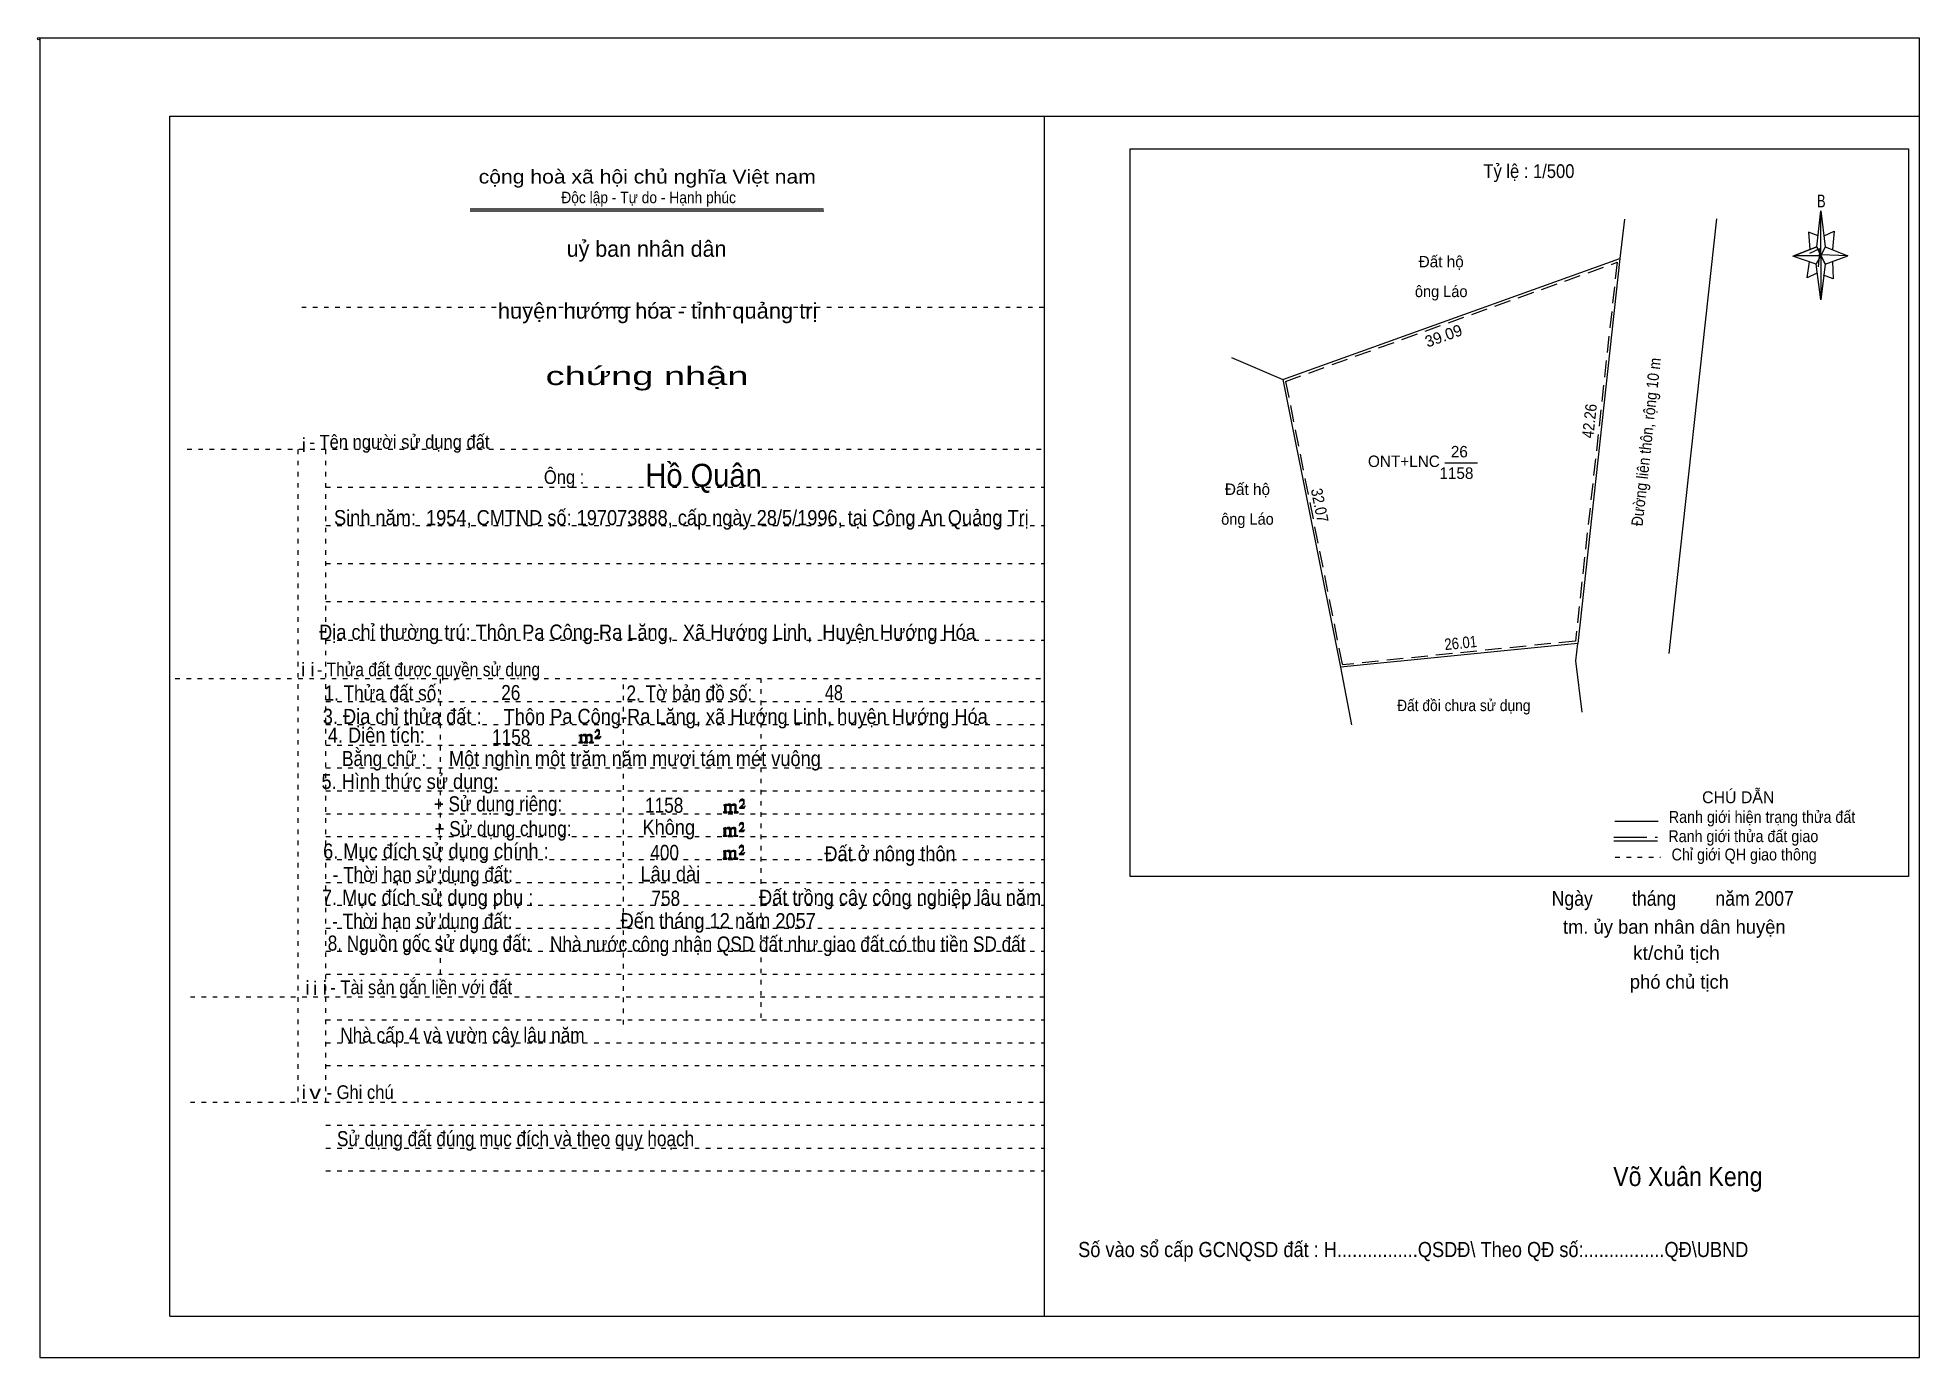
# Model space of a CAD drawing. Header units: centimetres. Extents: x -1.6 to 39.5, y -3.3 to 25.5.
import ezdxf
from ezdxf.enums import TextEntityAlignment as Align

# ---------------------------------------------------------------- set-up
doc = ezdxf.new("R2010")
doc.units = ezdxf.units.CM
doc.header["$LTSCALE"] = 0.12
for name, pattern in [('DOTTED', [1.5, 0.3, -1.2]), ('LONG_DASHED', [7.5, 6, -1.5]), ('MEDIUM_DASHED', [4.5, 3, -1.5])]:
    doc.linetypes.add(name, pattern=pattern)
for name, color, linetype, lineweight in [('1', 7, 'DOTTED', 13), ('10', 7, 'Continuous', 13), ('13', 7, 'Continuous', 13), ('4', 7, 'Continuous', 13), ('5', 7, 'Continuous', 13), ('50', 7, 'Continuous', 13)]:
    doc.layers.add(name, color=color, linetype=linetype, lineweight=lineweight)
doc.layers.add('30', color=7, linetype='Continuous')

msp = doc.modelspace()

# ---------------------------------------------------------------- hatches: boundary and pattern name
at = {"layer": '50'}
for points in [[(10.27, 10.13), (10.27, 10.12), (10.27, 10.11), (10.25, 10.11), (10.24, 10.11), (10.24, 10.1), (10.33, 10.1), (10.33, 10.11), (10.32, 10.11), (10.31, 10.11), (10.31, 10.12), (10.31, 10.13), (10.31, 10.24), (10.31, 10.25), (10.32, 10.26), (10.34, 10.26), (10.35, 10.26), (10.36, 10.26), (10.37, 10.25), (10.39, 10.22), (10.39, 10.13), (10.37, 10.12), (10.37, 10.11), (10.36, 10.11), (10.35, 10.11), (10.35, 10.1), (10.44, 10.1), (10.44, 10.11), (10.43, 10.11), (10.42, 10.11), (10.42, 10.12), (10.42, 10.13), (10.42, 10.24), (10.44, 10.26), (10.45, 10.26), (10.46, 10.26), (10.49, 10.26), (10.49, 10.25), (10.5, 10.24), (10.5, 10.22), (10.5, 10.13), (10.5, 10.12), (10.49, 10.11), (10.49, 10.11), (10.47, 10.11), (10.47, 10.1), (10.56, 10.1), (10.56, 10.11), (10.55, 10.11), (10.54, 10.11), (10.53, 10.12), (10.53, 10.13), (10.53, 10.2), (10.53, 10.25), (10.53, 10.26), (10.52, 10.27), (10.5, 10.28), (10.47, 10.28), (10.46, 10.28), (10.44, 10.27), (10.41, 10.25), (10.41, 10.26), (10.4, 10.28), (10.39, 10.28), (10.37, 10.28), (10.35, 10.28), (10.34, 10.28), (10.32, 10.26), (10.31, 10.26), (10.31, 10.25), (10.31, 10.25), (10.31, 10.26), (10.31, 10.28), (10.24, 10.26), (10.24, 10.26), (10.25, 10.26), (10.27, 10.25), (10.27, 10.24), (10.27, 10.23)], [(10.69, 10.19), (10.72, 10.24), (10.72, 10.24), (10.71, 10.22), (10.69, 10.22), (10.68, 10.22), (10.63, 10.22), (10.66, 10.26), (10.67, 10.27), (10.69, 10.28), (10.69, 10.3), (10.69, 10.32), (10.69, 10.34), (10.69, 10.35), (10.69, 10.37), (10.68, 10.38), (10.67, 10.38), (10.66, 10.39), (10.65, 10.39), (10.63, 10.38), (10.63, 10.38), (10.62, 10.37), (10.61, 10.35), (10.59, 10.33), (10.61, 10.33), (10.61, 10.35), (10.62, 10.35), (10.63, 10.36), (10.65, 10.36), (10.66, 10.36), (10.67, 10.35), (10.68, 10.35), (10.68, 10.32), (10.68, 10.3), (10.66, 10.28), (10.66, 10.26), (10.65, 10.25), (10.59, 10.2), (10.59, 10.19)], [(13.42, 8.61), (13.42, 8.6), (13.42, 8.59), (13.41, 8.59), (13.4, 8.59), (13.4, 8.57), (13.48, 8.57), (13.48, 8.59), (13.47, 8.59), (13.46, 8.59), (13.46, 8.6), (13.46, 8.61), (13.46, 8.72), (13.46, 8.73), (13.47, 8.74), (13.5, 8.74), (13.51, 8.74), (13.52, 8.74), (13.53, 8.73), (13.54, 8.69), (13.54, 8.61), (13.53, 8.6), (13.53, 8.59), (13.52, 8.59), (13.51, 8.59), (13.51, 8.57), (13.6, 8.57), (13.6, 8.59), (13.58, 8.59), (13.57, 8.59), (13.57, 8.6), (13.57, 8.61), (13.57, 8.72), (13.6, 8.74), (13.61, 8.74), (13.62, 8.74), (13.64, 8.74), (13.64, 8.73), (13.65, 8.72), (13.65, 8.69), (13.65, 8.61), (13.65, 8.6), (13.64, 8.59), (13.64, 8.59), (13.63, 8.59), (13.63, 8.57), (13.72, 8.57), (13.72, 8.59), (13.7, 8.59), (13.69, 8.59), (13.68, 8.6), (13.68, 8.61), (13.68, 8.68), (13.68, 8.73), (13.68, 8.74), (13.67, 8.75), (13.65, 8.76), (13.63, 8.76), (13.62, 8.76), (13.6, 8.75), (13.56, 8.73), (13.56, 8.74), (13.55, 8.76), (13.54, 8.76), (13.53, 8.76), (13.51, 8.76), (13.5, 8.76), (13.47, 8.74), (13.46, 8.74), (13.46, 8.73), (13.46, 8.73), (13.46, 8.74), (13.46, 8.76), (13.4, 8.74), (13.4, 8.74), (13.41, 8.74), (13.42, 8.73), (13.42, 8.72), (13.42, 8.71)], [(13.85, 8.67), (13.87, 8.72), (13.87, 8.72), (13.86, 8.69), (13.85, 8.69), (13.84, 8.69), (13.78, 8.69), (13.82, 8.74), (13.83, 8.75), (13.85, 8.76), (13.85, 8.78), (13.85, 8.79), (13.85, 8.82), (13.85, 8.83), (13.85, 8.85), (13.84, 8.86), (13.83, 8.86), (13.82, 8.87), (13.8, 8.87), (13.78, 8.86), (13.78, 8.86), (13.77, 8.85), (13.76, 8.83), (13.75, 8.81), (13.76, 8.81), (13.76, 8.83), (13.77, 8.83), (13.78, 8.84), (13.8, 8.84), (13.82, 8.84), (13.83, 8.83), (13.84, 8.83), (13.84, 8.79), (13.84, 8.78), (13.82, 8.76), (13.82, 8.74), (13.8, 8.73), (13.75, 8.68), (13.75, 8.67)], [(13.41, 8.09), (13.41, 8.08), (13.41, 8.07), (13.4, 8.07), (13.39, 8.07), (13.39, 8.06), (13.48, 8.06), (13.48, 8.07), (13.47, 8.07), (13.45, 8.07), (13.45, 8.08), (13.45, 8.09), (13.45, 8.2), (13.45, 8.21), (13.47, 8.23), (13.49, 8.23), (13.5, 8.23), (13.51, 8.23), (13.52, 8.21), (13.53, 8.18), (13.53, 8.09), (13.52, 8.08), (13.52, 8.07), (13.51, 8.07), (13.5, 8.07), (13.5, 8.06), (13.59, 8.06), (13.59, 8.07), (13.58, 8.07), (13.57, 8.07), (13.57, 8.08), (13.57, 8.09), (13.57, 8.2), (13.59, 8.23), (13.6, 8.23), (13.61, 8.23), (13.63, 8.23), (13.63, 8.21), (13.64, 8.2), (13.64, 8.18), (13.64, 8.09), (13.64, 8.08), (13.63, 8.07), (13.63, 8.07), (13.62, 8.07), (13.62, 8.06), (13.71, 8.06), (13.71, 8.07), (13.7, 8.07), (13.69, 8.07), (13.67, 8.08), (13.67, 8.09), (13.67, 8.17), (13.67, 8.21), (13.67, 8.23), (13.66, 8.24), (13.64, 8.25), (13.62, 8.25), (13.61, 8.25), (13.59, 8.24), (13.55, 8.21), (13.55, 8.23), (13.54, 8.25), (13.53, 8.25), (13.52, 8.25), (13.5, 8.25), (13.49, 8.25), (13.47, 8.23), (13.45, 8.23), (13.45, 8.21), (13.45, 8.21), (13.45, 8.23), (13.45, 8.25), (13.39, 8.23), (13.39, 8.23), (13.4, 8.23), (13.41, 8.21), (13.41, 8.2), (13.41, 8.19)], [(13.84, 8.16), (13.86, 8.2), (13.86, 8.2), (13.85, 8.18), (13.84, 8.18), (13.83, 8.18), (13.77, 8.18), (13.81, 8.23), (13.82, 8.24), (13.84, 8.25), (13.84, 8.27), (13.84, 8.28), (13.84, 8.3), (13.84, 8.31), (13.84, 8.34), (13.83, 8.35), (13.82, 8.35), (13.81, 8.36), (13.8, 8.36), (13.77, 8.35), (13.77, 8.35), (13.76, 8.34), (13.75, 8.31), (13.74, 8.29), (13.75, 8.29), (13.75, 8.31), (13.76, 8.31), (13.77, 8.33), (13.8, 8.33), (13.81, 8.33), (13.82, 8.31), (13.83, 8.31), (13.83, 8.28), (13.83, 8.27), (13.81, 8.25), (13.81, 8.23), (13.8, 8.21), (13.74, 8.17), (13.74, 8.16)], [(13.84, 7.66), (13.86, 7.71), (13.86, 7.71), (13.85, 7.68), (13.84, 7.68), (13.83, 7.68), (13.77, 7.68), (13.81, 7.73), (13.82, 7.74), (13.84, 7.75), (13.84, 7.77), (13.84, 7.78), (13.84, 7.81), (13.84, 7.82), (13.84, 7.84), (13.83, 7.85), (13.82, 7.85), (13.81, 7.86), (13.79, 7.86), (13.77, 7.85), (13.77, 7.85), (13.76, 7.84), (13.75, 7.82), (13.74, 7.8), (13.75, 7.8), (13.75, 7.82), (13.76, 7.82), (13.77, 7.83), (13.79, 7.83), (13.81, 7.83), (13.82, 7.82), (13.83, 7.82), (13.83, 7.78), (13.83, 7.77), (13.81, 7.75), (13.81, 7.73), (13.79, 7.72), (13.74, 7.67), (13.74, 7.66)], [(13.41, 7.6), (13.41, 7.59), (13.41, 7.58), (13.4, 7.58), (13.39, 7.58), (13.39, 7.56), (13.47, 7.56), (13.47, 7.58), (13.46, 7.58), (13.45, 7.58), (13.45, 7.59), (13.45, 7.6), (13.45, 7.71), (13.45, 7.72), (13.46, 7.73), (13.49, 7.73), (13.5, 7.73), (13.51, 7.73), (13.52, 7.72), (13.53, 7.68), (13.53, 7.6), (13.52, 7.59), (13.52, 7.58), (13.51, 7.58), (13.5, 7.58), (13.5, 7.56), (13.59, 7.56), (13.59, 7.58), (13.57, 7.58), (13.56, 7.58), (13.56, 7.59), (13.56, 7.6), (13.56, 7.71), (13.59, 7.73), (13.6, 7.73), (13.61, 7.73), (13.63, 7.73), (13.63, 7.72), (13.64, 7.71), (13.64, 7.68), (13.64, 7.6), (13.64, 7.59), (13.63, 7.58), (13.63, 7.58), (13.62, 7.58), (13.62, 7.56), (13.71, 7.56), (13.71, 7.58), (13.69, 7.58), (13.68, 7.58), (13.67, 7.59), (13.67, 7.6), (13.67, 7.67), (13.67, 7.72), (13.67, 7.73), (13.66, 7.74), (13.64, 7.75), (13.62, 7.75), (13.61, 7.75), (13.59, 7.74), (13.55, 7.72), (13.55, 7.73), (13.54, 7.75), (13.53, 7.75), (13.52, 7.75), (13.5, 7.75), (13.49, 7.75), (13.46, 7.73), (13.45, 7.73), (13.45, 7.72), (13.45, 7.72), (13.45, 7.73), (13.45, 7.75), (13.39, 7.73), (13.39, 7.73), (13.4, 7.73), (13.41, 7.72), (13.41, 7.71), (13.41, 7.7)]]:
    msp.add_hatch(color=256, dxfattribs=at).paths.add_polyline_path(points)

# ---------------------------------------------------------------- linework, layer by layer
at = {"layer": '1', "linetype": 'Continuous'}
for p, q in [((1.31, -2.42), (1.31, 23.78)), ((1.31, 23.78), (39.51, 23.78)), ((20.41, -2.42), (20.41, 23.78)), ((39.51, -2.42), (39.51, 23.78)), ((7.87, 21.76), (15.58, 21.76)), ((7.87, 21.71), (15.59, 21.71)), ((37.26, 20.55), (36.75, 20.72)), ((1.31, -2.42), (39.51, -2.42))]:
    msp.add_line(p, q, dxfattribs=at)
at = {"layer": '1'}
for p, q in [((4.19, 19.61), (20.41, 19.61)), ((1.69, 16.51), (20.41, 16.51)), ((4.11, 2.25), (4.11, 16.51)), ((4.72, 2.25), (4.72, 16.51)), ((4.72, 15.68), (20.41, 15.68)), ((4.72, 14.84), (20.41, 14.84)), ((4.72, 14.01), (20.41, 14.01)), ((4.72, 13.18), (20.41, 13.18)), ((4.72, 12.34), (20.41, 12.34)), ((1.43, 11.5), (20.41, 11.5)), ((7.22, 5.05), (7.22, 11.5)), ((11.22, 3.95), (11.22, 11.5)), ((14.22, 4.09), (14.22, 11.5)), ((4.72, 11), (20.41, 11)), ((4.72, 10.5), (20.41, 10.5)), ((4.72, 10.05), (20.41, 10.05)), ((4.72, 9.55), (20.41, 9.55)), ((4.72, 9.05), (20.41, 9.05)), ((4.72, 8.55), (20.41, 8.55)), ((4.72, 8.05), (20.41, 8.05)), ((4.72, 7.55), (20.41, 7.55)), ((4.72, 7.05), (20.41, 7.05)), ((4.72, 6.55), (20.41, 6.55)), ((4.72, 6.05), (20.41, 6.05)), ((4.72, 5.55), (20.41, 5.55)), ((4.72, 5.05), (20.41, 5.05)), ((1.76, 4.55), (20.41, 4.55)), ((4.72, 4.05), (20.41, 4.05)), ((4.72, 3.55), (20.41, 3.55)), ((4.72, 3.05), (20.41, 3.05)), ((1.76, 2.25), (20.41, 2.25)), ((4.72, 1.75), (20.41, 1.75)), ((4.72, 1.25), (20.41, 1.25)), ((4.72, 0.75), (20.41, 0.75))]:
    msp.add_line(p, q, dxfattribs=at)
at = {"layer": '1', "linetype": 'Continuous'}
msp.add_lwpolyline([(-1.53, -3.32), (39.51, -3.32), (39.51, 25.48), (-1.53, 25.48)], close=True, dxfattribs=at)
msp.add_lwpolyline([(37.27, 20.35), (37.06, 20.25), (37.11, 20.6)], dxfattribs=at)
at = {"layer": '10'}
for p, q in [((33.07, 21.53), (32.97, 20.67)), ((35.08, 21.54), (34.04, 12.05)), ((25.61, 18.03), (32.97, 20.67)), ((32.97, 20.67), (32.05, 12.27)), ((24.49, 18.51), (25.61, 18.03)), ((25.61, 18.03), (26.87, 11.75))]:
    msp.add_line(p, q, dxfattribs=at)
at = {"layer": '10', "linetype": 'MEDIUM_DASHED'}
for p, q in [((25.67, 17.99), (32.91, 20.59)), ((32.91, 20.59), (32, 12.32)), ((25.67, 17.99), (26.91, 11.8)), ((32, 12.32), (26.91, 11.8))]:
    msp.add_line(p, q, dxfattribs=at)
at = {"layer": '10'}
for points in [[(32.05, 12.27), (26.87, 11.75), (27.11, 10.49)], [(32.15, 10.77), (32.01, 11.89), (32.05, 12.27)]]:
    msp.add_lwpolyline(points, dxfattribs=at)
at = {"layer": '13'}
msp.add_line((29.15, 16.21), (29.86, 16.21), dxfattribs=at)
at = {"layer": '4'}
for p, q in [((32.86, 8.39), (33.81, 8.39)), ((32.84, 7.96), (33.79, 7.96))]:
    msp.add_line(p, q, dxfattribs=at)
at = {"layer": '4', "linetype": 'LONG_DASHED'}
msp.add_line((32.84, 8.04), (33.79, 8.04), dxfattribs=at)
at = {"layer": '4', "linetype": 'DOTTED'}
msp.add_line((32.87, 7.6), (33.86, 7.6), dxfattribs=at)
at = {"layer": '4'}
msp.add_lwpolyline([(22.28, 23.07), (39.27, 23.07), (39.27, 7.18), (22.28, 7.18)], close=True, dxfattribs=at)
msp.add_circle((-1.55, 25.47), 0.025, dxfattribs=at)
at = {"layer": '5'}
for p, q in [((37.27, 20.93), (37.36, 21.71)), ((37.45, 20.55), (37.36, 19.77)), ((37.45, 20.93), (37.95, 20.73)), ((37.61, 20.61), (37.63, 20.23)), ((37.63, 20.23), (37.42, 20.31))]:
    msp.add_line(p, q, dxfattribs=at)
for points in [[(37.36, 21.71), (37.45, 20.93), (37.36, 20.73)], [(37.36, 20.73), (36.77, 20.73), (37.27, 20.93), (37.45, 20.55), (37.95, 20.73), (37.36, 20.75)], [(37.36, 20.73), (37.36, 19.77), (37.26, 20.55)]]:
    msp.add_lwpolyline(points, close=True, dxfattribs=at)
for points in [[(37.3, 21.17), (37.09, 21.25), (37.12, 20.87)], [(37.43, 21.17), (37.65, 21.27), (37.61, 20.87)], [(37.36, 20.73), (37.27, 20.93), (36.77, 20.73)], [(37.12, 20.79), (37.34, 20.89), (37.3, 20.49)], [(37.36, 20.73), (37.45, 20.55), (37.95, 20.73)]]:
    msp.add_lwpolyline(points, dxfattribs=at)
at = {"layer": '50'}
for points in [[(10.27, 10.13), (10.27, 10.12), (10.27, 10.11), (10.25, 10.11), (10.24, 10.11), (10.24, 10.1), (10.33, 10.1), (10.33, 10.11), (10.32, 10.11), (10.31, 10.11), (10.31, 10.12), (10.31, 10.13), (10.31, 10.24), (10.31, 10.25), (10.32, 10.26), (10.34, 10.26), (10.35, 10.26), (10.36, 10.26), (10.37, 10.25), (10.39, 10.22), (10.39, 10.13), (10.37, 10.12), (10.37, 10.11), (10.36, 10.11), (10.35, 10.11), (10.35, 10.1), (10.44, 10.1), (10.44, 10.11), (10.43, 10.11), (10.42, 10.11), (10.42, 10.12), (10.42, 10.13), (10.42, 10.24), (10.44, 10.26), (10.45, 10.26), (10.46, 10.26), (10.49, 10.26), (10.49, 10.25), (10.5, 10.24), (10.5, 10.22), (10.5, 10.13), (10.5, 10.12), (10.49, 10.11), (10.49, 10.11), (10.47, 10.11), (10.47, 10.1), (10.56, 10.1), (10.56, 10.11), (10.55, 10.11), (10.54, 10.11), (10.53, 10.12), (10.53, 10.13), (10.53, 10.2), (10.53, 10.25), (10.53, 10.26), (10.52, 10.27), (10.5, 10.28), (10.47, 10.28), (10.46, 10.28), (10.44, 10.27), (10.41, 10.25), (10.41, 10.26), (10.4, 10.28), (10.39, 10.28), (10.37, 10.28), (10.35, 10.28), (10.34, 10.28), (10.32, 10.26), (10.31, 10.26), (10.31, 10.25), (10.31, 10.25), (10.31, 10.26), (10.31, 10.28), (10.24, 10.26), (10.24, 10.26), (10.25, 10.26), (10.27, 10.25), (10.27, 10.24), (10.27, 10.23)], [(10.69, 10.19), (10.72, 10.24), (10.72, 10.24), (10.71, 10.22), (10.69, 10.22), (10.68, 10.22), (10.63, 10.22), (10.66, 10.26), (10.67, 10.27), (10.69, 10.28), (10.69, 10.3), (10.69, 10.32), (10.69, 10.34), (10.69, 10.35), (10.69, 10.37), (10.68, 10.38), (10.67, 10.38), (10.66, 10.39), (10.65, 10.39), (10.63, 10.38), (10.63, 10.38), (10.62, 10.37), (10.61, 10.35), (10.59, 10.33), (10.61, 10.33), (10.61, 10.35), (10.62, 10.35), (10.63, 10.36), (10.65, 10.36), (10.66, 10.36), (10.67, 10.35), (10.68, 10.35), (10.68, 10.32), (10.68, 10.3), (10.66, 10.28), (10.66, 10.26), (10.65, 10.25), (10.59, 10.2), (10.59, 10.19)], [(13.42, 8.61), (13.42, 8.6), (13.42, 8.59), (13.41, 8.59), (13.4, 8.59), (13.4, 8.57), (13.48, 8.57), (13.48, 8.59), (13.47, 8.59), (13.46, 8.59), (13.46, 8.6), (13.46, 8.61), (13.46, 8.72), (13.46, 8.73), (13.47, 8.74), (13.5, 8.74), (13.51, 8.74), (13.52, 8.74), (13.53, 8.73), (13.54, 8.69), (13.54, 8.61), (13.53, 8.6), (13.53, 8.59), (13.52, 8.59), (13.51, 8.59), (13.51, 8.57), (13.6, 8.57), (13.6, 8.59), (13.58, 8.59), (13.57, 8.59), (13.57, 8.6), (13.57, 8.61), (13.57, 8.72), (13.6, 8.74), (13.61, 8.74), (13.62, 8.74), (13.64, 8.74), (13.64, 8.73), (13.65, 8.72), (13.65, 8.69), (13.65, 8.61), (13.65, 8.6), (13.64, 8.59), (13.64, 8.59), (13.63, 8.59), (13.63, 8.57), (13.72, 8.57), (13.72, 8.59), (13.7, 8.59), (13.69, 8.59), (13.68, 8.6), (13.68, 8.61), (13.68, 8.68), (13.68, 8.73), (13.68, 8.74), (13.67, 8.75), (13.65, 8.76), (13.63, 8.76), (13.62, 8.76), (13.6, 8.75), (13.56, 8.73), (13.56, 8.74), (13.55, 8.76), (13.54, 8.76), (13.53, 8.76), (13.51, 8.76), (13.5, 8.76), (13.47, 8.74), (13.46, 8.74), (13.46, 8.73), (13.46, 8.73), (13.46, 8.74), (13.46, 8.76), (13.4, 8.74), (13.4, 8.74), (13.41, 8.74), (13.42, 8.73), (13.42, 8.72), (13.42, 8.71)], [(13.85, 8.67), (13.87, 8.72), (13.87, 8.72), (13.86, 8.69), (13.85, 8.69), (13.84, 8.69), (13.78, 8.69), (13.82, 8.74), (13.83, 8.75), (13.85, 8.76), (13.85, 8.78), (13.85, 8.79), (13.85, 8.82), (13.85, 8.83), (13.85, 8.85), (13.84, 8.86), (13.83, 8.86), (13.82, 8.87), (13.8, 8.87), (13.78, 8.86), (13.78, 8.86), (13.77, 8.85), (13.76, 8.83), (13.75, 8.81), (13.76, 8.81), (13.76, 8.83), (13.77, 8.83), (13.78, 8.84), (13.8, 8.84), (13.82, 8.84), (13.83, 8.83), (13.84, 8.83), (13.84, 8.79), (13.84, 8.78), (13.82, 8.76), (13.82, 8.74), (13.8, 8.73), (13.75, 8.68), (13.75, 8.67)], [(13.41, 8.09), (13.41, 8.08), (13.41, 8.07), (13.4, 8.07), (13.39, 8.07), (13.39, 8.06), (13.48, 8.06), (13.48, 8.07), (13.47, 8.07), (13.45, 8.07), (13.45, 8.08), (13.45, 8.09), (13.45, 8.2), (13.45, 8.21), (13.47, 8.23), (13.49, 8.23), (13.5, 8.23), (13.51, 8.23), (13.52, 8.21), (13.53, 8.18), (13.53, 8.09), (13.52, 8.08), (13.52, 8.07), (13.51, 8.07), (13.5, 8.07), (13.5, 8.06), (13.59, 8.06), (13.59, 8.07), (13.58, 8.07), (13.57, 8.07), (13.57, 8.08), (13.57, 8.09), (13.57, 8.2), (13.59, 8.23), (13.6, 8.23), (13.61, 8.23), (13.63, 8.23), (13.63, 8.21), (13.64, 8.2), (13.64, 8.18), (13.64, 8.09), (13.64, 8.08), (13.63, 8.07), (13.63, 8.07), (13.62, 8.07), (13.62, 8.06), (13.71, 8.06), (13.71, 8.07), (13.7, 8.07), (13.69, 8.07), (13.67, 8.08), (13.67, 8.09), (13.67, 8.17), (13.67, 8.21), (13.67, 8.23), (13.66, 8.24), (13.64, 8.25), (13.62, 8.25), (13.61, 8.25), (13.59, 8.24), (13.55, 8.21), (13.55, 8.23), (13.54, 8.25), (13.53, 8.25), (13.52, 8.25), (13.5, 8.25), (13.49, 8.25), (13.47, 8.23), (13.45, 8.23), (13.45, 8.21), (13.45, 8.21), (13.45, 8.23), (13.45, 8.25), (13.39, 8.23), (13.39, 8.23), (13.4, 8.23), (13.41, 8.21), (13.41, 8.2), (13.41, 8.19)], [(13.84, 8.16), (13.86, 8.2), (13.86, 8.2), (13.85, 8.18), (13.84, 8.18), (13.83, 8.18), (13.77, 8.18), (13.81, 8.23), (13.82, 8.24), (13.84, 8.25), (13.84, 8.27), (13.84, 8.28), (13.84, 8.3), (13.84, 8.31), (13.84, 8.34), (13.83, 8.35), (13.82, 8.35), (13.81, 8.36), (13.8, 8.36), (13.77, 8.35), (13.77, 8.35), (13.76, 8.34), (13.75, 8.31), (13.74, 8.29), (13.75, 8.29), (13.75, 8.31), (13.76, 8.31), (13.77, 8.33), (13.8, 8.33), (13.81, 8.33), (13.82, 8.31), (13.83, 8.31), (13.83, 8.28), (13.83, 8.27), (13.81, 8.25), (13.81, 8.23), (13.8, 8.21), (13.74, 8.17), (13.74, 8.16)], [(13.84, 7.66), (13.86, 7.71), (13.86, 7.71), (13.85, 7.68), (13.84, 7.68), (13.83, 7.68), (13.77, 7.68), (13.81, 7.73), (13.82, 7.74), (13.84, 7.75), (13.84, 7.77), (13.84, 7.78), (13.84, 7.81), (13.84, 7.82), (13.84, 7.84), (13.83, 7.85), (13.82, 7.85), (13.81, 7.86), (13.79, 7.86), (13.77, 7.85), (13.77, 7.85), (13.76, 7.84), (13.75, 7.82), (13.74, 7.8), (13.75, 7.8), (13.75, 7.82), (13.76, 7.82), (13.77, 7.83), (13.79, 7.83), (13.81, 7.83), (13.82, 7.82), (13.83, 7.82), (13.83, 7.78), (13.83, 7.77), (13.81, 7.75), (13.81, 7.73), (13.79, 7.72), (13.74, 7.67), (13.74, 7.66)], [(13.41, 7.6), (13.41, 7.59), (13.41, 7.58), (13.4, 7.58), (13.39, 7.58), (13.39, 7.56), (13.47, 7.56), (13.47, 7.58), (13.46, 7.58), (13.45, 7.58), (13.45, 7.59), (13.45, 7.6), (13.45, 7.71), (13.45, 7.72), (13.46, 7.73), (13.49, 7.73), (13.5, 7.73), (13.51, 7.73), (13.52, 7.72), (13.53, 7.68), (13.53, 7.6), (13.52, 7.59), (13.52, 7.58), (13.51, 7.58), (13.5, 7.58), (13.5, 7.56), (13.59, 7.56), (13.59, 7.58), (13.57, 7.58), (13.56, 7.58), (13.56, 7.59), (13.56, 7.6), (13.56, 7.71), (13.59, 7.73), (13.6, 7.73), (13.61, 7.73), (13.63, 7.73), (13.63, 7.72), (13.64, 7.71), (13.64, 7.68), (13.64, 7.6), (13.64, 7.59), (13.63, 7.58), (13.63, 7.58), (13.62, 7.58), (13.62, 7.56), (13.71, 7.56), (13.71, 7.58), (13.69, 7.58), (13.68, 7.58), (13.67, 7.59), (13.67, 7.6), (13.67, 7.67), (13.67, 7.72), (13.67, 7.73), (13.66, 7.74), (13.64, 7.75), (13.62, 7.75), (13.61, 7.75), (13.59, 7.74), (13.55, 7.72), (13.55, 7.73), (13.54, 7.75), (13.53, 7.75), (13.52, 7.75), (13.5, 7.75), (13.49, 7.75), (13.46, 7.73), (13.45, 7.73), (13.45, 7.72), (13.45, 7.72), (13.45, 7.73), (13.45, 7.75), (13.39, 7.73), (13.39, 7.73), (13.4, 7.73), (13.41, 7.72), (13.41, 7.71), (13.41, 7.7)]]:
    msp.add_lwpolyline(points, close=True, dxfattribs=at)

# ---------------------------------------------------------------- texts
at = {"layer": '1'}
for s, height, width, p in [('cộng hoà xã hội chủ nghĩa Việt nam', 0.3, 1.15, (11.735, 22.31)), ('Độc lập - Tự do - Hạnh phúc', 0.25, 0.9, (11.765, 21.88)), ('chứng nhận', 0.4, 1.55, (11.73, 17.91)), ('- Tên người sử dụng đất', 0.3, 0.9, (6.325, 16.52)), ('- Thửa đất được quyền sử dụng', 0.3, 0.85, (6.96, 11.55)), ('- Tài sản gắn liền với đất ', 0.3, 0.9, (6.85, 4.61)), ('v', 0.3, 1.3, (4.485, 2.32)), ('- Ghi chú', 0.3, 0.9, (5.465, 2.32))]:
    msp.add_text(s, height=height, dxfattribs=dict(at, width=width)).set_placement(p, align=Align.CENTER)
for s, height, p in [('uỷ ban nhân dân', 0.35, (11.72, 20.71)), ('i', 0.3, (4.235, 16.45)), ('i', 0.3, (4.225, 11.55)), ('i', 0.3, (4.425, 11.55)), ('i', 0.3, (4.315, 4.6)), ('i', 0.3, (4.485, 4.59)), ('i', 0.3, (4.695, 4.6)), ('i', 0.3, (4.235, 2.32))]:
    msp.add_text(s, height=height, dxfattribs=at).set_placement(p, align=Align.CENTER)
at = {"layer": '10'}
for s, height, width, p in [('Tỷ lệ : 1/500', 0.3, 0.9, (30.985, 22.43)), ('ông Láo', 0.25, 0.95, (29.07, 19.83)), ('Hồ Quân', 0.5, 0.95, (12.965, 15.69)), ('ông Láo', 0.25, 0.95, (24.84, 14.86)), ('Đất đồi chưa sử dụng ', 0.25, 0.9, (29.605, 10.79)), ('Võ Xuân Keng', 0.42, 0.9, (34.455, 0.42))]:
    msp.add_text(s, height=height, dxfattribs=dict(at, width=width)).set_placement(p, align=Align.CENTER)
for p in [(29.07, 20.48), (24.84, 15.51)]:
    msp.add_text('Đất hộ', height=0.25, dxfattribs=at).set_placement(p, align=Align.CENTER)
at = {"layer": '10', "width": 0.9}
msp.add_text('Đường liên thôn, rộng 10 m ', height=0.25, rotation=83.746, dxfattribs=at).set_placement((33.672, 16.696), align=Align.CENTER)
at = {"layer": '10'}
for s, p in [('26', (29.28, 16.33)), ('1158', (29.03, 15.86))]:
    msp.add_text(s, height=0.25, dxfattribs=at).set_placement(p)
msp.add_text('ONT+LNC', height=0.25, dxfattribs=at).set_placement((29.04, 16.12), align=Align.RIGHT)
at = {"layer": '30'}
msp.add_text('39.09', height=0.25, rotation=19.659, dxfattribs=at).set_placement((29.163, 18.867), align=Align.CENTER)
for s, height, rotation, width, p in [('42.26', 0.2499, 83.682, 0.9, (32.431, 17.111)), ('32.07', 0.2499, 281.292, 0.9, (26.296, 15.259)), ('26.01', 0.25, 5.737, 0.85, (29.508, 12.156))]:
    msp.add_text(s, height=height, rotation=rotation, dxfattribs=dict(at, width=width)).set_placement(p, align=Align.CENTER)
at = {"layer": '4'}
msp.add_text('CHÚ DẪN', height=0.2591, dxfattribs=at).set_placement((35.555, 8.78), align=Align.CENTER)
at = {"layer": '4', "width": 0.9}
for s, p in [('Ranh giới hiện trạng thửa đất', (36.075, 8.35)), ('Ranh giới thửa đất giao ', (35.71, 7.93)), ('Chỉ giới QH giao thông', (35.685, 7.53))]:
    msp.add_text(s, height=0.2591, dxfattribs=at).set_placement(p, align=Align.CENTER)
at = {"layer": '5', "width": 0.75}
msp.add_text('B', height=0.276, dxfattribs=at).set_placement((37.37, 21.79), align=Align.CENTER)
at = {"layer": '50'}
for s, height, width, p in [('  huyện hướng hóa - tỉnh quảng trị', 0.34, 1.05, (11.83, 19.36)), ('Ông :', 0.3, 0.9, (9.92, 15.75)), ('Sinh năm:  1954, CMTND số: 197073888, cấp ngày 28/5/1996, tại Công An Quảng Trị', 0.33, 0.9, (12.48, 14.85)), ('Địa chỉ thường trú: Thôn Pa Công-Ra Lăng,  Xã Hướng Linh,  Huyện Hướng Hóa', 0.33, 0.9, (11.74, 12.35)), ('1. Thửa đất số:  ', 0.33, 0.85, (6.065, 11.02)), ('26', 0.33, 0.85, (8.755, 11.03)), ('2. Tờ bản đồ số:  ', 0.33, 0.85, (12.76, 11.02)), ('48', 0.33, 0.8, (15.81, 11.03)), ('3. Địa chỉ thửa đất : ', 0.33, 0.9, (6.44, 10.51)), ('Thôn Pa Công-Ra Lăng, xã Hướng Linh, huyện Hướng Hóa', 0.33, 0.9, (13.885, 10.51)), ('4. Diện tích: ', 0.33, 0.9, (5.875, 10.1)), ('1158', 0.33, 0.85, (8.765, 10.06)), ('Bằng chữ :', 0.33, 0.85, (5.99, 9.59)), ('Một nghìn một trăm năm mươi tám mét vuông', 0.33, 0.9, (11.465, 9.59)), ('5. Hình thức sử dụng:', 0.33, 0.9, (6.555, 9.09)), ('+ Sử dụng riêng:', 0.33, 0.85, (8.475, 8.6)), ('1158', 0.33, 0.85, (12.105, 8.57)), ('+ Sử dụng chung:', 0.33, 0.85, (8.585, 8.06)), ('Không', 0.33, 0.9, (12.205, 8.09)), ('6. Mục đích sử dụng chính :', 0.33, 0.9, (7.12, 7.57)), ('400', 0.33, 0.85, (12.115, 7.54)), ('Đất ở nông thôn', 0.33, 0.9, (17.035, 7.51)), ('- Thời hạn sử dụng đất:', 0.33, 0.85, (6.835, 7.06)), ('Lâu dài', 0.33, 0.9, (12.24, 7.07)), ('7. Mục đích sử dụng phụ :', 0.33, 0.9, (6.94, 6.56)), ('758', 0.33, 0.85, (12.14, 6.54)), ('Đất trồng cây công nghiệp lâu năm', 0.33, 0.9, (17.255, 6.56)), ('Ngày        tháng        năm 2007', 0.32, 0.9, (34.125, 6.54)), ('- Thời hạn sử dụng đất:', 0.33, 0.85, (6.825, 6.04)), ('Đến tháng 12 năm 2057', 0.33, 0.9, (13.285, 6.05)), ('8. Nguồn gốc sử dụng đất:', 0.33, 0.85, (6.98, 5.56)), ('Nhà nước công nhận QSD đất như giao đất có thu tiền SD đất ', 0.33, 0.85, (14.855, 5.54)), ('kt/chủ tịch', 0.3, 1.05, (34.205, 5.36)), ('Nhà cấp 4 và vườn cây lâu năm', 0.33, 0.85, (7.7, 3.55)), ('Sử dụng đất đúng mục đích và theo quy hoạch', 0.33, 0.85, (8.86, 1.29)), ('Số vào sổ cấp GCNQSD đất : H................QSDĐ\\ Theo QĐ số:................QĐ\\UBND', 0.33, 0.9, (28.46, -1.13))]:
    msp.add_text(s, height=height, dxfattribs=dict(at, width=width)).set_placement(p, align=Align.CENTER)
for s, p in [('tm. ủy ban nhân dân huyện ', (34.215, 5.93)), ('phó chủ tịch', (34.27, 4.73))]:
    msp.add_text(s, height=0.3, dxfattribs=at).set_placement(p, align=Align.CENTER)

doc.saveas('drawing.dxf')
